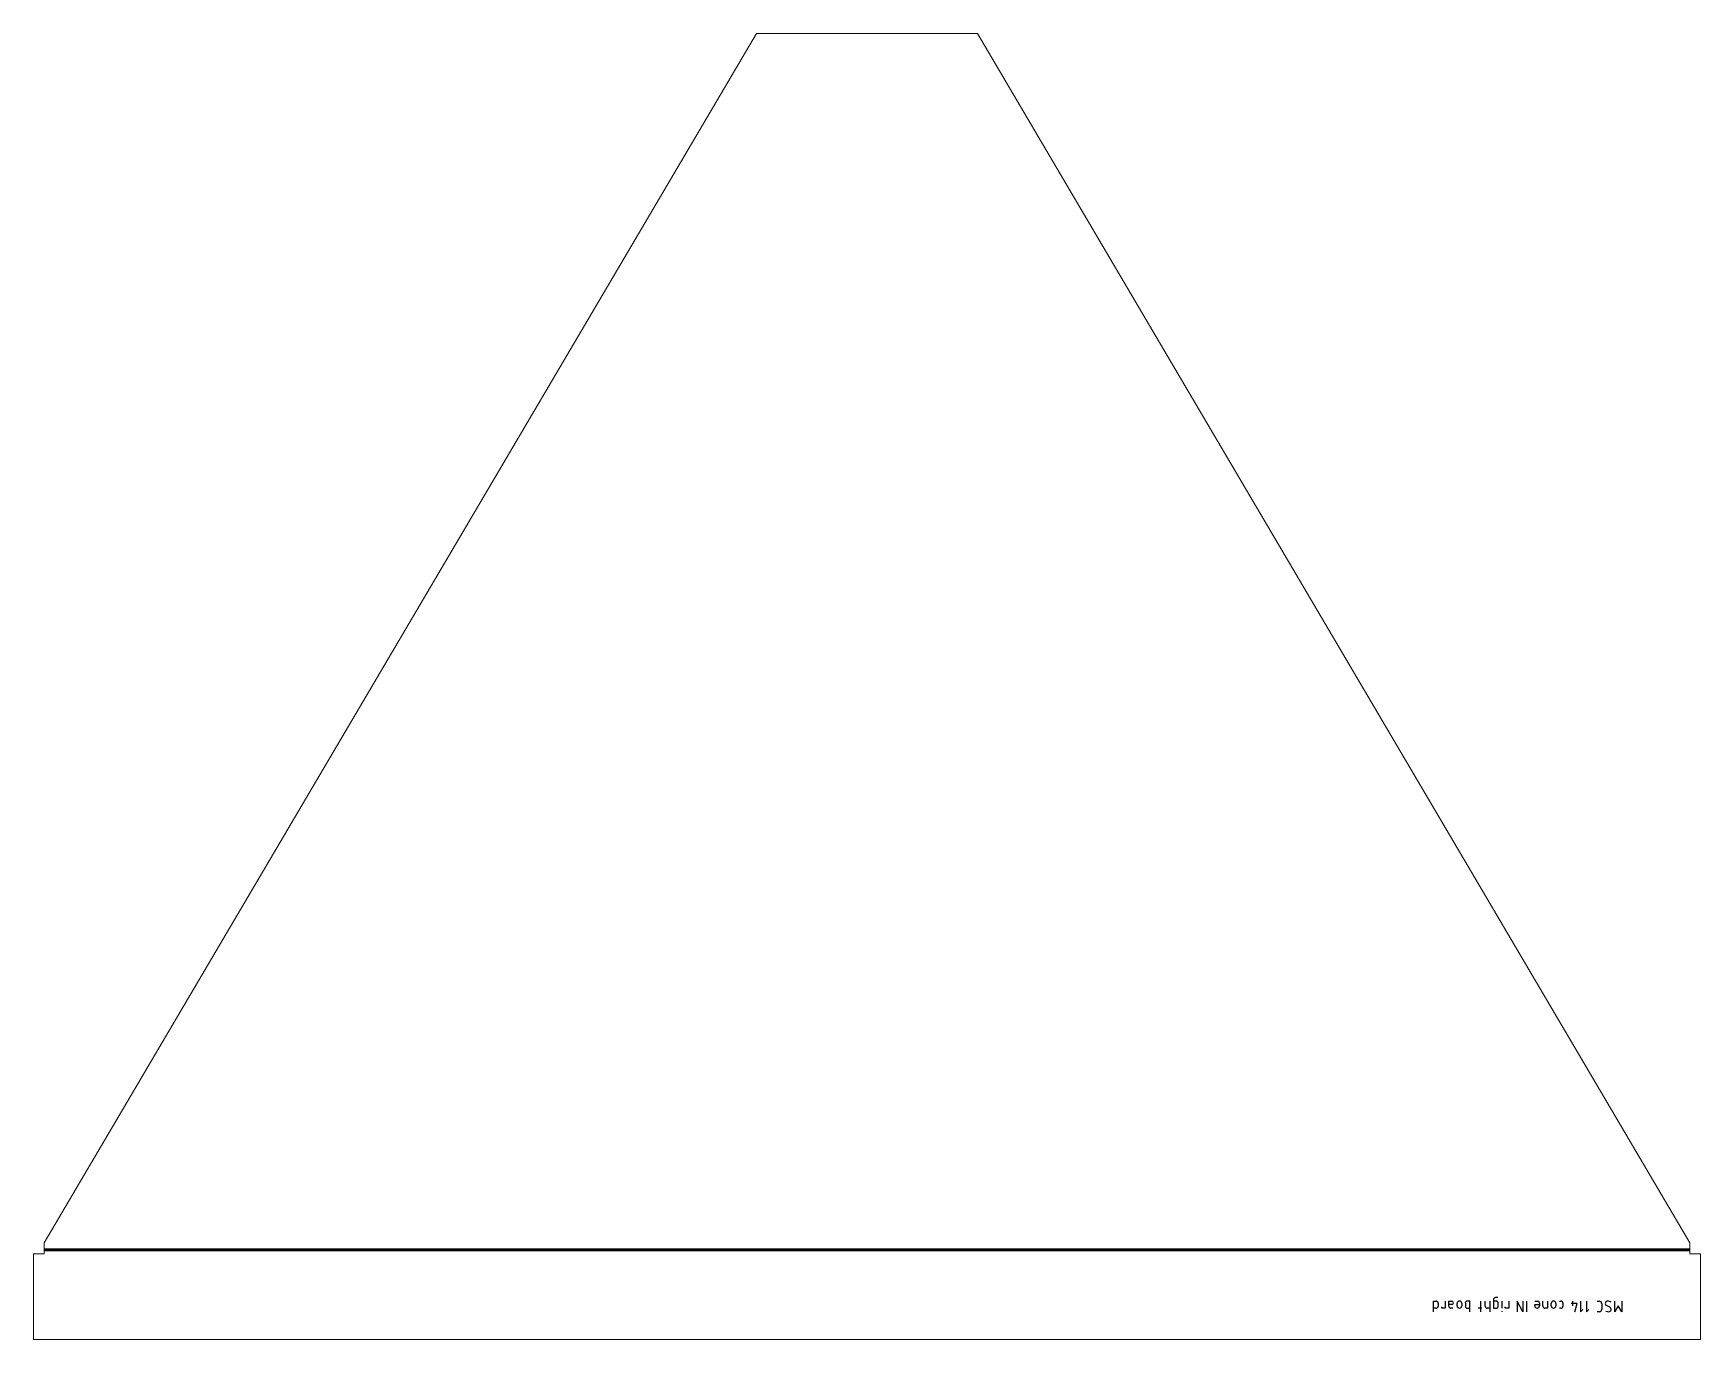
# Model space of a CAD drawing. Header units: millimetres. Extents: x 0 to 1556, y 0 to 1219.
import ezdxf

# ---------------------------------------------------------------- set-up
doc = ezdxf.new("R2010")
doc.units = ezdxf.units.MM
for name, color, linetype, lineweight in [('IV_BEND', 250, 'Continuous', 50), ('IV_MARK_SURFACE', 2, 'Continuous', 25), ('IV_OUTER_PROFILE', 7, 'Continuous', 5)]:
    doc.layers.add(name, color=color, linetype=linetype, lineweight=lineweight)

msp = doc.modelspace()

# ---------------------------------------------------------------- linework, layer by layer
at = {"layer": 'IV_BEND'}
msp.add_line((1546, 83.7), (10, 83.7), dxfattribs=at)
at = {"layer": 'IV_MARK_SURFACE'}
for p, q in [((1306.7, 36), (1309.2, 36)), ((1306.7, 29.4), (1306.7, 36)), ((1311.1, 34.1), (1311.1, 31.3)), ((1317.7, 36), (1317.7, 29.4)), ((1321, 36), (1323.7, 36)), ((1321, 32.7), (1321, 36)), ((1323.7, 32.7), (1321, 32.7)), ((1321, 31.3), (1321, 32.7)), ((1328.7, 31.6), (1328.7, 33.8)), ((1333.1, 33.8), (1333.1, 31.6)), ((1336.4, 34.1), (1336.4, 31.3)), ((1340.7, 36), (1338.3, 36)), ((1340.7, 29.4), (1340.7, 36)), ((1350.6, 36), (1350.6, 29.4)), ((1355, 31.3), (1355, 36)), ((1359.4, 36), (1359.4, 29.4)), ((1362.7, 37.4), (1362.7, 36)), ((1362.7, 36), (1362.7, 29.4)), ((1365.2, 36), (1362.7, 36)), ((1366.6, 39.3), (1364.6, 39.3)), ((1367.1, 31.3), (1367.1, 34.1)), ((1370.4, 36), (1370.4, 29.4)), ((1377, 36), (1377, 29.4)), ((1390.2, 26.1), (1384.7, 36)), ((1384.7, 36), (1384.7, 26.1)), ((1390.2, 36), (1390.2, 26.1)), ((1393.5, 36), (1393.5, 26.1)), ((1401.1, 36), (1403.9, 36)), ((1401.1, 31.6), (1401.1, 32.7)), ((1401.1, 32.7), (1405.5, 32.7)), ((1405.5, 34.4), (1405.5, 32.7)), ((1405.5, 32.7), (1405.5, 31.6)), ((1408.8, 31.3), (1408.8, 36)), ((1413.2, 36), (1413.2, 29.4)), ((1416.5, 31.6), (1416.5, 33.8)), ((1420.9, 33.8), (1420.9, 31.6)), ((1424.2, 36), (1425.6, 36)), ((1427.5, 34.1), (1427.5, 31.3)), ((1436.8, 33.8), (1435.2, 33.8)), ((1436.8, 33.8), (1436.8, 36)), ((1440.7, 33.8), (1436.8, 33.8)), ((1436.8, 31.6), (1436.8, 33.8)), ((1438.5, 26.1), (1440.7, 33.8)), ((1444, 36), (1444, 26.1)), ((1449.5, 36), (1449.5, 26.1)), ((1459.3, 36), (1461.3, 36)), ((1463.7, 33.5), (1463.7, 28.6)), ((1471.3, 30.3), (1468.2, 31.8)), ((1475.8, 26.1), (1475.8, 36)), ((1479.1, 31.6), (1475.8, 26.1)), ((1482.4, 26.1), (1479.1, 31.6)), ((1482.4, 36), (1482.4, 26.1)), ((1309.2, 29.4), (1306.7, 29.4)), ((1306.7, 26.1), (1306.7, 29.4)), ((1314.4, 29.4), (1314.4, 30.5)), ((1317.7, 29.4), (1314.4, 29.4)), ((1324.8, 29.4), (1322.9, 29.4)), ((1338.3, 29.4), (1340.7, 29.4)), ((1340.7, 26.1), (1340.7, 29.4)), ((1350.6, 29.4), (1348.4, 29.4)), ((1351.7, 29.4), (1350.6, 29.4)), ((1350.6, 29.4), (1350.6, 26.1)), ((1359.4, 29.4), (1356.9, 29.4)), ((1359.4, 29.4), (1359.4, 26.1)), ((1362.7, 29.4), (1365.2, 29.4)), ((1370.4, 26.7), (1370.4, 26.1)), ((1373.7, 29.4), (1373.7, 30.5)), ((1377, 29.4), (1373.7, 29.4)), ((1413.2, 29.4), (1410.7, 29.4)), ((1425.6, 29.4), (1424.2, 29.4)), ((1444, 26.1), (1446.2, 28.3)), ((1449.5, 26.1), (1451.6, 28.3)), ((1461.3, 26.1), (1459.3, 26.1))]:
    msp.add_line(p, q, dxfattribs=at)
for centre, radius, start, end in [((1309.2, 34.1), 1.92, 0, 90), ((1309.2, 31.3), 1.92, 270, 0), ((1322.9, 31.3), 1.92, 180, 270), ((1323.7, 34.4), 1.65, 270, 90), ((1330.9, 33.8), 2.2, 0, 180), ((1330.9, 31.6), 2.2, 180, 0), ((1338.3, 34.1), 1.92, 90, 180), ((1338.3, 31.3), 1.92, 180, 270), ((1356.9, 31.3), 1.92, 180, 270), ((1364.6, 37.4), 1.92, 90, 180), ((1365.2, 34.1), 1.92, 0, 90), ((1365.2, 31.3), 1.92, 270, 0), ((1403.3, 31.6), 2.2, 180, 0), ((1403.9, 34.4), 1.65, 0, 90), ((1410.7, 31.3), 1.92, 180, 270), ((1418.7, 33.8), 2.2, 0, 180), ((1418.7, 31.6), 2.2, 180, 0), ((1425.6, 34.1), 1.92, 0, 90), ((1425.6, 31.3), 1.92, 270, 0), ((1461.3, 33.5), 2.47, 0, 90), ((1469.2, 33.8), 2.21, 90.2416, 243.1094), ((1469, 29.8), 6.25, 55.4312, 87.6989), ((1461.3, 28.6), 2.47, 270, 0), ((1470.4, 33.6), 7.47, 247.8946, 269.4856), ((1470.3, 28.3), 2.21, 270.2416, 63.1094)]:
    msp.add_arc(centre, radius, start, end, dxfattribs=at)
at = {"layer": 'IV_OUTER_PROFILE'}
for p, q in [((675, 1219.4), (10, 90.3)), ((675, 1219.4), (881, 1219.4)), ((1546, 90.3), (881, 1219.4)), ((10, 80), (0, 80)), ((0, 80), (0, 0)), ((10, 90.3), (10, 80)), ((1546, 90.3), (1546, 80)), ((1546, 80), (1556, 80)), ((1556, 80), (1556, 0)), ((1556, 0), (0, 0))]:
    msp.add_line(p, q, dxfattribs=at)

doc.saveas('drawing.dxf')
